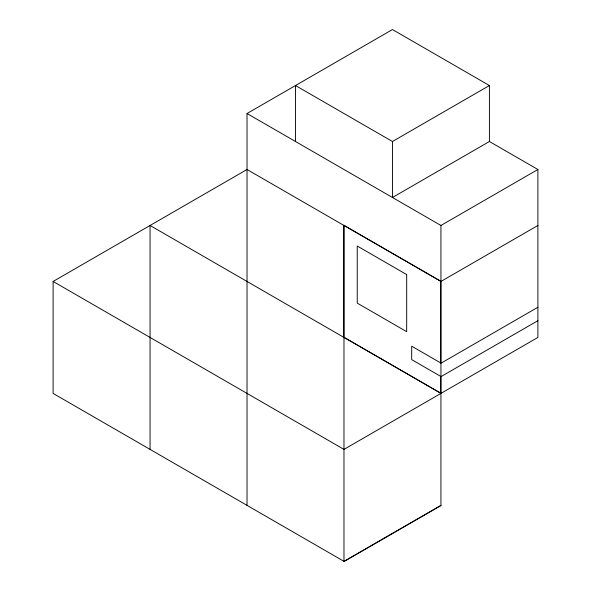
<?xml version="1.0" encoding="UTF-8"?>
<svg xmlns="http://www.w3.org/2000/svg" width="591" height="591" viewBox="0 0 591 591"><rect width="100%" height="100%" fill="white"/><g stroke="black" fill="none" stroke-linecap="round" stroke-linejoin="round"><path stroke-width="0.89" d="M247.023 505.364L247.023 113.516L392.454 29.55L489.414 85.525L489.414 141.508L392.454 197.483L392.454 141.508L295.5 85.525L295.5 141.508M247.023 113.516L440.938 225.474L440.938 505.364L343.977 561.347L53.109 393.414L53.109 281.456L247.023 169.499M392.454 141.508L489.414 85.525M440.938 225.474L537.891 169.499L537.891 337.431L343.977 449.389L53.109 281.456M537.891 225.474L440.938 281.449L247.023 169.499M440.938 363.236L537.891 307.254M440.938 376.666L537.891 320.691M344.161 561.45L441.115 505.475M489.414 141.508L537.891 169.499M440.938 393.407L150.062 225.474L150.062 449.389M343.977 225.474L343.977 561.347M440.775 281.198L343.814 225.223L343.814 337.18L440.775 393.155L440.775 376.415L411.683 359.624L411.683 346.186L440.775 362.977L440.775 281.198M406.682 274.579L357.23 246.026L357.23 303.124L406.682 331.677L406.682 274.579"/></g></svg>
